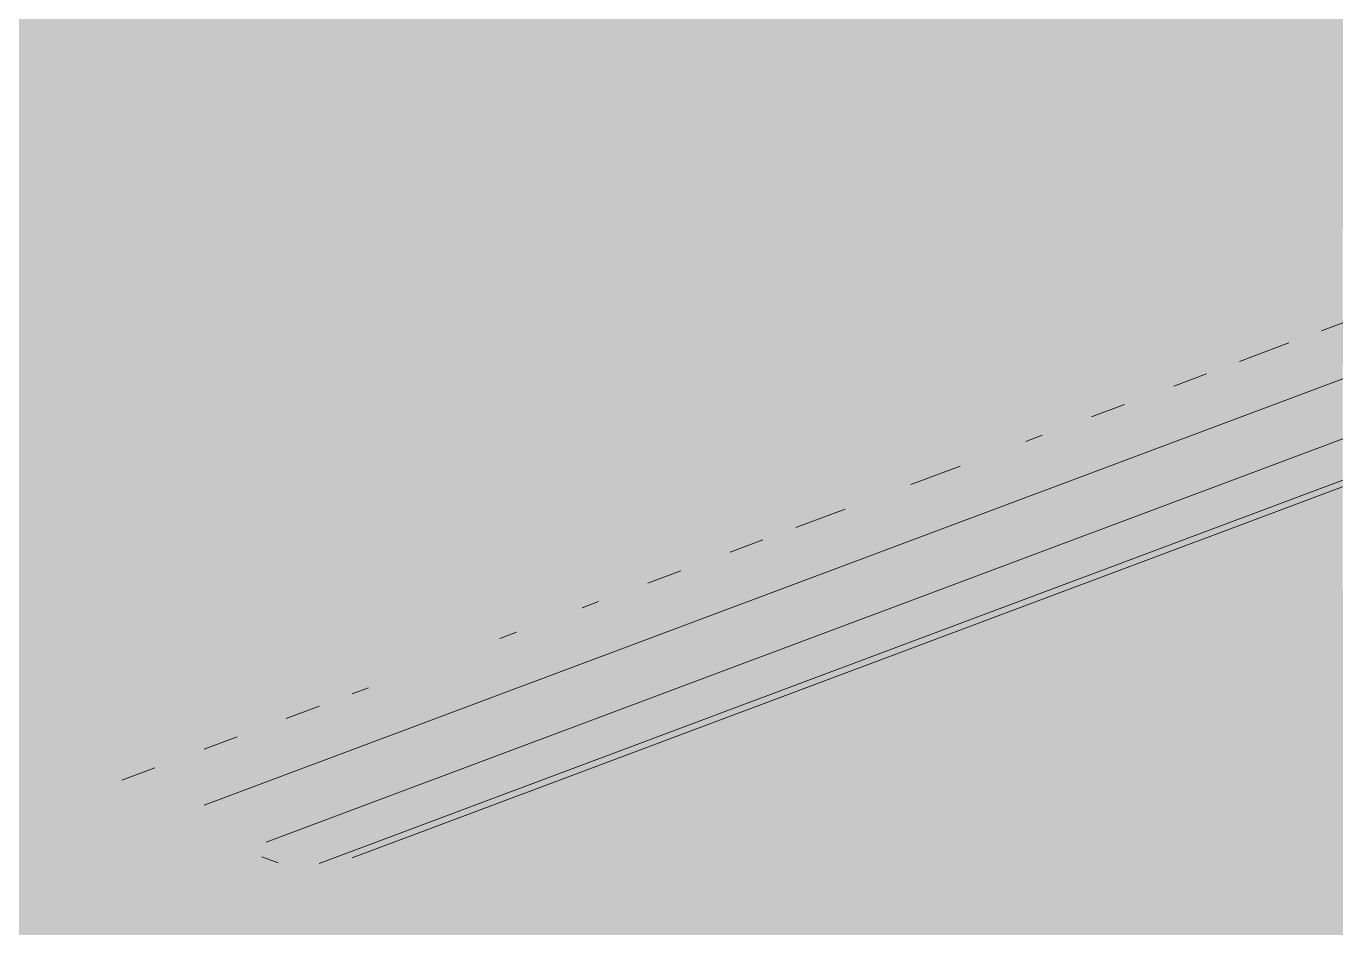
# Paper-space layout '03 3D Building and Roof' of a CAD drawing. Header units: millimetres. Extents: x 5 to 415, y 5 to 292.
# Drawn here: x 149.782 to 154.761, y 95.971 to 99.4 of the extents above; entities that cross this region are included whole.
import ezdxf

# ---------------------------------------------------------------- set-up
doc = ezdxf.new("R2010")
doc.units = ezdxf.units.MM
doc.layers.add('EXISTING', color=7, linetype='Continuous')
doc.layers.add('IMAGES', color=7, linetype='Continuous')

# ---------------------------------------------------------------- blocks, each defined once
blk = doc.blocks.new('SHEET_03')
at = {"layer": 'EXISTING', "color": 250, "lineweight": 9}
for p, q in [((150.4583, 96.4377), (158.0187, 99.2699)), ((158.3788, 99.1764), (150.6935, 96.2974)), ((150.8956, 96.2163), (158.456, 99.0484)), ((151.0206, 96.2376), (158.3311, 98.9762)), ((154.7071, 98.2421), (154.832, 98.2889)), ((154.3947, 98.1251), (154.5821, 98.1953)), ((154.1447, 98.0314), (154.2697, 98.0782)), ((153.8323, 97.9144), (153.9573, 97.9612)), ((153.5824, 97.8208), (153.6449, 97.8442)), ((153.145, 97.6569), (153.3325, 97.7271)), ((152.7076, 97.4931), (152.8951, 97.5633)), ((152.4577, 97.3995), (152.5827, 97.4463)), ((152.1453, 97.2824), (152.2702, 97.3292)), ((151.8954, 97.1888), (151.9578, 97.2122)), ((151.5829, 97.0718), (151.6454, 97.0952)), ((151.0206, 96.8611), (151.0831, 96.8845)), ((150.7707, 96.7675), (150.8956, 96.8143)), ((150.4583, 96.6504), (150.5832, 96.6973)), ((150.1458, 96.5334), (150.2708, 96.5802)), ((150.7398, 96.2182), (150.6776, 96.2415))]:
    blk.add_line(p, q, dxfattribs=at)
at = {"layer": 'IMAGES', "color": 7}
for points in [[(142.7913, 99.3143), (156.8431, 99.3143), (142.7913, 99.4857), (156.8431, 99.4857)], [(143.6481, 99.1429), (156.329, 99.1429), (143.6481, 99.3143), (156.329, 99.3143)], [(143.8195, 98.9714), (155.8149, 98.9714), (143.8195, 99.1429), (155.8149, 99.1429)], [(144.5049, 98.8), (155.4722, 98.8), (144.5049, 98.9714), (155.4722, 98.9714)], [(145.019, 98.6286), (154.9581, 98.6286), (145.019, 98.8), (154.9581, 98.8)], [(145.1904, 98.4571), (154.6154, 98.4571), (145.1904, 98.6286), (154.6154, 98.6286)], [(154.6154, 98.4571), (154.7867, 98.4571), (154.6154, 98.6286), (154.7867, 98.6286)], [(145.8758, 98.2857), (154.1013, 98.2857), (145.8758, 98.4571), (154.1013, 98.4571)], [(154.1013, 98.2857), (154.2726, 98.2857), (154.1013, 98.4571), (154.2726, 98.4571)], [(154.2726, 98.2857), (154.444, 98.2857), (154.2726, 98.4571), (154.444, 98.4571)], [(154.444, 98.2857), (154.6154, 98.2857), (154.444, 98.4571), (154.6154, 98.4571)], [(154.6154, 98.2857), (154.7867, 98.2857), (154.6154, 98.4571), (154.7867, 98.4571)], [(146.3899, 98.1143), (153.5872, 98.1143), (146.3899, 98.2857), (153.5872, 98.2857)], [(153.5872, 98.1143), (153.7585, 98.1143), (153.5872, 98.2857), (153.7585, 98.2857)], [(153.7585, 98.1143), (153.9299, 98.1143), (153.7585, 98.2857), (153.9299, 98.2857)], [(153.9299, 98.1143), (154.1013, 98.1143), (153.9299, 98.2857), (154.1013, 98.2857)], [(154.1013, 98.1143), (154.444, 98.1143), (154.1013, 98.2857), (154.444, 98.2857)], [(154.444, 98.1143), (154.9581, 98.1143), (154.444, 98.2857), (154.9581, 98.2857)], [(146.7326, 97.9429), (153.2444, 97.9429), (146.7326, 98.1143), (153.2444, 98.1143)], [(153.2444, 97.9429), (153.4158, 97.9429), (153.2444, 98.1143), (153.4158, 98.1143)], [(153.4158, 97.9429), (153.7585, 97.9429), (153.4158, 98.1143), (153.7585, 98.1143)], [(153.7585, 97.9429), (153.9299, 97.9429), (153.7585, 98.1143), (153.9299, 98.1143)], [(153.9299, 97.9429), (154.1013, 97.9429), (153.9299, 98.1143), (154.1013, 98.1143)], [(154.1013, 97.9429), (154.2726, 97.9429), (154.1013, 98.1143), (154.2726, 98.1143)], [(154.2726, 97.9429), (154.444, 97.9429), (154.2726, 98.1143), (154.444, 98.1143)], [(154.444, 97.9429), (154.7867, 97.9429), (154.444, 98.1143), (154.7867, 98.1143)], [(147.0754, 97.7714), (152.7304, 97.7714), (147.0754, 97.9429), (152.7304, 97.9429)], [(152.7304, 97.7714), (152.9017, 97.7714), (152.7304, 97.9429), (152.9017, 97.9429)], [(152.9017, 97.7714), (153.0731, 97.7714), (152.9017, 97.9429), (153.0731, 97.9429)], [(153.0731, 97.7714), (153.2444, 97.7714), (153.0731, 97.9429), (153.2444, 97.9429)], [(153.2444, 97.7714), (153.4158, 97.7714), (153.2444, 97.9429), (153.4158, 97.9429)], [(153.4158, 97.7714), (153.5872, 97.7714), (153.4158, 97.9429), (153.5872, 97.9429)], [(153.5872, 97.7714), (154.7867, 97.7714), (153.5872, 97.9429), (154.7867, 97.9429)], [(147.7608, 97.6), (152.0449, 97.6), (147.7608, 97.7714), (152.0449, 97.7714)], [(152.0449, 97.6), (152.2163, 97.6), (152.0449, 97.7714), (152.2163, 97.7714)], [(152.2163, 97.6), (152.559, 97.6), (152.2163, 97.7714), (152.559, 97.7714)], [(152.559, 97.6), (152.7304, 97.6), (152.559, 97.7714), (152.7304, 97.7714)], [(152.7304, 97.6), (152.9017, 97.6), (152.7304, 97.7714), (152.9017, 97.7714)], [(152.9017, 97.6), (153.0731, 97.6), (152.9017, 97.7714), (153.0731, 97.7714)], [(153.0731, 97.6), (153.2444, 97.6), (153.0731, 97.7714), (153.2444, 97.7714)], [(153.2444, 97.4286), (153.4158, 97.4286), (153.2444, 97.7714), (153.4158, 97.7714)], [(153.4158, 97.6), (153.5872, 97.6), (153.4158, 97.7714), (153.5872, 97.7714)], [(153.5872, 97.6), (153.7585, 97.6), (153.5872, 97.7714), (153.7585, 97.7714)], [(153.7585, 97.6), (154.6154, 97.6), (153.7585, 97.7714), (154.6154, 97.7714)], [(154.6154, 97.6), (154.7867, 97.6), (154.6154, 97.7714), (154.7867, 97.7714)], [(147.9322, 97.4286), (151.7022, 97.4286), (147.9322, 97.6), (151.7022, 97.6)], [(151.7022, 97.4286), (152.0449, 97.4286), (151.7022, 97.6), (152.0449, 97.6)], [(152.0449, 97.4286), (152.2163, 97.4286), (152.0449, 97.6), (152.2163, 97.6)], [(152.2163, 97.4286), (152.559, 97.4286), (152.2163, 97.6), (152.559, 97.6)], [(152.559, 97.4286), (152.7304, 97.4286), (152.559, 97.6), (152.7304, 97.6)], [(152.7304, 97.4286), (152.9017, 97.4286), (152.7304, 97.6), (152.9017, 97.6)], [(152.9017, 97.4286), (153.2444, 97.4286), (152.9017, 97.6), (153.2444, 97.6)], [(153.4158, 97.4286), (153.9299, 97.4286), (153.4158, 97.6), (153.9299, 97.6)], [(153.9299, 97.4286), (154.2726, 97.4286), (153.9299, 97.6), (154.2726, 97.6)], [(154.2726, 97.4286), (154.7867, 97.4286), (154.2726, 97.6), (154.7867, 97.6)], [(148.6176, 97.2571), (151.1881, 97.2571), (148.6176, 97.4286), (151.1881, 97.4286)], [(151.1881, 97.2571), (151.5308, 97.2571), (151.1881, 97.4286), (151.5308, 97.4286)], [(151.5308, 97.2571), (151.7022, 97.2571), (151.5308, 97.4286), (151.7022, 97.4286)], [(151.7022, 97.2571), (151.8735, 97.2571), (151.7022, 97.4286), (151.8735, 97.4286)], [(151.8735, 97.2571), (152.0449, 97.2571), (151.8735, 97.4286), (152.0449, 97.4286)], [(152.0449, 97.2571), (153.0731, 97.2571), (152.0449, 97.4286), (153.0731, 97.4286)], [(153.0731, 97.2571), (153.4158, 97.2571), (153.0731, 97.4286), (153.4158, 97.4286)], [(153.4158, 97.2571), (153.5872, 97.2571), (153.4158, 97.4286), (153.5872, 97.4286)], [(153.5872, 97.2571), (153.7585, 97.2571), (153.5872, 97.4286), (153.7585, 97.4286)], [(153.7585, 97.2571), (154.1013, 97.2571), (153.7585, 97.4286), (154.1013, 97.4286)], [(154.1013, 97.2571), (154.444, 97.2571), (154.1013, 97.4286), (154.444, 97.4286)], [(154.444, 97.2571), (154.6154, 97.2571), (154.444, 97.4286), (154.6154, 97.4286)], [(154.6154, 97.2571), (154.7867, 97.2571), (154.6154, 97.4286), (154.7867, 97.4286)], [(148.9604, 97.0857), (150.8454, 97.0857), (148.9604, 97.2571), (150.8454, 97.2571)], [(150.8454, 97.0857), (151.0167, 97.0857), (150.8454, 97.2571), (151.0167, 97.2571)], [(151.0167, 97.0857), (151.1881, 97.0857), (151.0167, 97.2571), (151.1881, 97.2571)], [(151.1881, 97.0857), (151.5308, 97.0857), (151.1881, 97.2571), (151.5308, 97.2571)], [(151.5308, 97.0857), (151.7022, 97.0857), (151.5308, 97.2571), (151.7022, 97.2571)], [(151.7022, 97.0857), (151.8735, 97.0857), (151.7022, 97.2571), (151.8735, 97.2571)], [(151.8735, 96.9143), (152.0449, 96.9143), (151.8735, 97.2571), (152.0449, 97.2571)], [(152.0449, 97.0857), (152.2163, 97.0857), (152.0449, 97.2571), (152.2163, 97.2571)], [(152.2163, 96.9143), (152.3876, 96.9143), (152.2163, 97.2571), (152.3876, 97.2571)], [(152.3876, 97.0857), (152.559, 97.0857), (152.3876, 97.2571), (152.559, 97.2571)], [(152.559, 97.0857), (152.9017, 97.0857), (152.559, 97.2571), (152.9017, 97.2571)], [(152.9017, 97.0857), (153.4158, 97.0857), (152.9017, 97.2571), (153.4158, 97.2571)], [(153.4158, 97.0857), (153.7585, 97.0857), (153.4158, 97.2571), (153.7585, 97.2571)], [(153.7585, 97.0857), (153.9299, 97.0857), (153.7585, 97.2571), (153.9299, 97.2571)], [(153.9299, 97.0857), (154.1013, 97.0857), (153.9299, 97.2571), (154.1013, 97.2571)], [(154.1013, 97.0857), (154.444, 97.0857), (154.1013, 97.2571), (154.444, 97.2571)], [(154.444, 97.0857), (154.6154, 97.0857), (154.444, 97.2571), (154.6154, 97.2571)], [(154.6154, 97.0857), (162.6694, 97.0857), (154.6154, 97.2571), (162.6694, 97.2571)], [(149.4745, 96.9143), (150.3313, 96.9143), (149.4745, 97.0857), (150.3313, 97.0857)], [(150.3313, 96.9143), (150.674, 96.9143), (150.3313, 97.0857), (150.674, 97.0857)], [(150.674, 96.9143), (150.8454, 96.9143), (150.674, 97.0857), (150.8454, 97.0857)], [(150.8454, 96.9143), (151.0167, 96.9143), (150.8454, 97.0857), (151.0167, 97.0857)], [(151.0167, 96.9143), (151.1881, 96.9143), (151.0167, 97.0857), (151.1881, 97.0857)], [(151.1881, 96.9143), (151.3595, 96.9143), (151.1881, 97.0857), (151.3595, 97.0857)], [(151.3595, 96.9143), (151.5308, 96.9143), (151.3595, 97.0857), (151.5308, 97.0857)], [(151.5308, 96.9143), (151.7022, 96.9143), (151.5308, 97.0857), (151.7022, 97.0857)], [(151.7022, 96.9143), (151.8735, 96.9143), (151.7022, 97.0857), (151.8735, 97.0857)], [(152.0449, 96.9143), (152.2163, 96.9143), (152.0449, 97.0857), (152.2163, 97.0857)], [(152.3876, 96.9143), (152.7304, 96.9143), (152.3876, 97.0857), (152.7304, 97.0857)], [(152.7304, 96.9143), (153.4158, 96.9143), (152.7304, 97.0857), (153.4158, 97.0857)], [(153.4158, 96.9143), (153.5872, 96.9143), (153.4158, 97.0857), (153.5872, 97.0857)], [(153.5872, 96.9143), (153.9299, 96.9143), (153.5872, 97.0857), (153.9299, 97.0857)], [(153.9299, 96.9143), (154.1013, 96.9143), (153.9299, 97.0857), (154.1013, 97.0857)], [(154.1013, 96.9143), (163.0121, 96.9143), (154.1013, 97.0857), (163.0121, 97.0857)], [(149.4745, 96.7429), (149.8172, 96.7429), (149.4745, 96.9143), (149.8172, 96.9143)], [(149.8172, 96.7429), (149.9885, 96.7429), (149.8172, 96.9143), (149.9885, 96.9143)], [(149.9885, 96.7429), (150.1599, 96.7429), (149.9885, 96.9143), (150.1599, 96.9143)], [(150.1599, 96.7429), (150.3313, 96.7429), (150.1599, 96.9143), (150.3313, 96.9143)], [(150.3313, 96.7429), (150.5026, 96.7429), (150.3313, 96.9143), (150.5026, 96.9143)], [(150.5026, 96.7429), (150.8454, 96.7429), (150.5026, 96.9143), (150.8454, 96.9143)], [(150.8454, 96.7429), (151.0167, 96.7429), (150.8454, 96.9143), (151.0167, 96.9143)], [(151.0167, 96.7429), (151.3595, 96.7429), (151.0167, 96.9143), (151.3595, 96.9143)], [(151.3595, 96.5714), (151.5308, 96.5714), (151.3595, 96.9143), (151.5308, 96.9143)], [(151.5308, 96.5714), (152.0449, 96.5714), (151.5308, 96.9143), (152.0449, 96.9143)], [(152.0449, 96.7429), (152.2163, 96.7429), (152.0449, 96.9143), (152.2163, 96.9143)], [(152.2163, 96.7429), (152.3876, 96.7429), (152.2163, 96.9143), (152.3876, 96.9143)], [(152.3876, 96.7429), (152.7304, 96.7429), (152.3876, 96.9143), (152.7304, 96.9143)], [(152.7304, 96.7429), (153.0731, 96.7429), (152.7304, 96.9143), (153.0731, 96.9143)], [(153.0731, 96.7429), (153.4158, 96.7429), (153.0731, 96.9143), (153.4158, 96.9143)], [(153.4158, 96.7429), (153.5872, 96.7429), (153.4158, 96.9143), (153.5872, 96.9143)], [(153.5872, 96.7429), (163.5262, 96.7429), (153.5872, 96.9143), (163.5262, 96.9143)], [(149.6458, 96.5714), (149.8172, 96.5714), (149.6458, 96.7429), (149.8172, 96.7429)], [(149.8172, 96.4), (149.9885, 96.4), (149.8172, 96.7429), (149.9885, 96.7429)], [(149.9885, 96.5714), (150.1599, 96.5714), (149.9885, 96.7429), (150.1599, 96.7429)], [(150.1599, 96.5714), (150.3313, 96.5714), (150.1599, 96.7429), (150.3313, 96.7429)], [(150.3313, 96.5714), (150.5026, 96.5714), (150.3313, 96.7429), (150.5026, 96.7429)], [(150.5026, 96.5714), (150.674, 96.5714), (150.5026, 96.7429), (150.674, 96.7429)], [(150.674, 96.5714), (150.8454, 96.5714), (150.674, 96.7429), (150.8454, 96.7429)], [(150.8454, 96.5714), (151.1881, 96.5714), (150.8454, 96.7429), (151.1881, 96.7429)], [(151.1881, 96.5714), (151.3595, 96.5714), (151.1881, 96.7429), (151.3595, 96.7429)], [(152.0449, 96.5714), (152.3876, 96.5714), (152.0449, 96.7429), (152.3876, 96.7429)], [(152.3876, 96.5714), (152.7304, 96.5714), (152.3876, 96.7429), (152.7304, 96.7429)], [(152.7304, 96.5714), (153.0731, 96.5714), (152.7304, 96.7429), (153.0731, 96.7429)], [(153.0731, 96.5714), (153.4158, 96.5714), (153.0731, 96.7429), (153.4158, 96.7429)], [(153.4158, 96.5714), (163.869, 96.5714), (153.4158, 96.7429), (163.869, 96.7429)], [(149.4745, 96.4), (149.8172, 96.4), (149.4745, 96.5714), (149.8172, 96.5714)], [(149.9885, 96.2286), (150.1599, 96.2286), (149.9885, 96.5714), (150.1599, 96.5714)], [(150.1599, 96.4), (150.3313, 96.4), (150.1599, 96.5714), (150.3313, 96.5714)], [(150.3313, 96.4), (150.5026, 96.4), (150.3313, 96.5714), (150.5026, 96.5714)], [(150.5026, 96.4), (151.0167, 96.4), (150.5026, 96.5714), (151.0167, 96.5714)], [(151.0167, 96.4), (151.3595, 96.4), (151.0167, 96.5714), (151.3595, 96.5714)], [(151.3595, 96.4), (151.8735, 96.4), (151.3595, 96.5714), (151.8735, 96.5714)], [(151.8735, 96.4), (152.2163, 96.4), (151.8735, 96.5714), (152.2163, 96.5714)], [(152.2163, 96.4), (152.3876, 96.4), (152.2163, 96.5714), (152.3876, 96.5714)], [(152.3876, 96.4), (152.7304, 96.4), (152.3876, 96.5714), (152.7304, 96.5714)], [(152.7304, 96.4), (164.3831, 96.4), (152.7304, 96.5714), (164.3831, 96.5714)], [(148.789, 96.2286), (149.8172, 96.2286), (148.789, 96.4), (149.8172, 96.4)], [(149.8172, 96.2286), (149.9885, 96.2286), (149.8172, 96.4), (149.9885, 96.4)], [(150.1599, 96.2286), (150.3313, 96.2286), (150.1599, 96.4), (150.3313, 96.4)], [(150.3313, 96.0571), (150.5026, 96.0571), (150.3313, 96.4), (150.5026, 96.4)], [(150.5026, 96.2286), (150.674, 96.2286), (150.5026, 96.4), (150.674, 96.4)], [(150.674, 96.2286), (151.5308, 96.2286), (150.674, 96.4), (151.5308, 96.4)], [(151.5308, 96.2286), (151.7022, 96.2286), (151.5308, 96.4), (151.7022, 96.4)], [(151.7022, 96.2286), (151.8735, 96.2286), (151.7022, 96.4), (151.8735, 96.4)], [(151.8735, 96.2286), (152.2163, 96.2286), (151.8735, 96.4), (152.2163, 96.4)], [(152.2163, 96.2286), (165.0685, 96.2286), (152.2163, 96.4), (165.0685, 96.4)], [(149.3031, 96.0571), (150.1599, 96.0571), (149.3031, 96.2286), (150.1599, 96.2286)], [(150.1599, 96.0571), (150.3313, 96.0571), (150.1599, 96.2286), (150.3313, 96.2286)], [(150.5026, 96.0571), (150.674, 96.0571), (150.5026, 96.2286), (150.674, 96.2286)], [(150.674, 96.0571), (150.8454, 96.0571), (150.674, 96.2286), (150.8454, 96.2286)], [(150.8454, 96.0571), (151.0167, 96.0571), (150.8454, 96.2286), (151.0167, 96.2286)], [(151.0167, 96.0571), (151.1881, 96.0571), (151.0167, 96.2286), (151.1881, 96.2286)], [(151.1881, 96.0571), (151.3595, 96.0571), (151.1881, 96.2286), (151.3595, 96.2286)], [(151.3595, 96.0571), (151.5308, 96.0571), (151.3595, 96.2286), (151.5308, 96.2286)], [(151.5308, 96.0571), (151.7022, 96.0571), (151.5308, 96.2286), (151.7022, 96.2286)], [(151.7022, 96.0571), (151.8735, 96.0571), (151.7022, 96.2286), (151.8735, 96.2286)], [(151.8735, 96.0571), (165.2399, 96.0571), (151.8735, 96.2286), (165.2399, 96.2286)], [(149.4745, 95.8857), (149.9885, 95.8857), (149.4745, 96.0571), (149.9885, 96.0571)], [(149.9885, 95.8857), (150.674, 95.8857), (149.9885, 96.0571), (150.674, 96.0571)], [(150.674, 95.8857), (151.0167, 95.8857), (150.674, 96.0571), (151.0167, 96.0571)], [(151.0167, 95.8857), (151.1881, 95.8857), (151.0167, 96.0571), (151.1881, 96.0571)], [(151.1881, 95.8857), (151.3595, 95.8857), (151.1881, 96.0571), (151.3595, 96.0571)], [(151.3595, 95.8857), (151.7022, 95.8857), (151.3595, 96.0571), (151.7022, 96.0571)], [(151.7022, 95.8857), (151.8735, 95.8857), (151.7022, 96.0571), (151.8735, 96.0571)], [(151.8735, 95.8857), (152.0449, 95.8857), (151.8735, 96.0571), (152.0449, 96.0571)], [(152.0449, 95.8857), (152.2163, 95.8857), (152.0449, 96.0571), (152.2163, 96.0571)], [(152.2163, 95.8857), (165.754, 95.8857), (152.2163, 96.0571), (165.754, 96.0571)]]:
    blk.add_solid(points, dxfattribs=at)

psp = doc.layouts.new('03 3D Building and Roof')

# ---------------------------------------------------------------- block references
psp.add_blockref('SHEET_03', (0, 0))

doc.saveas('drawing.dxf')
